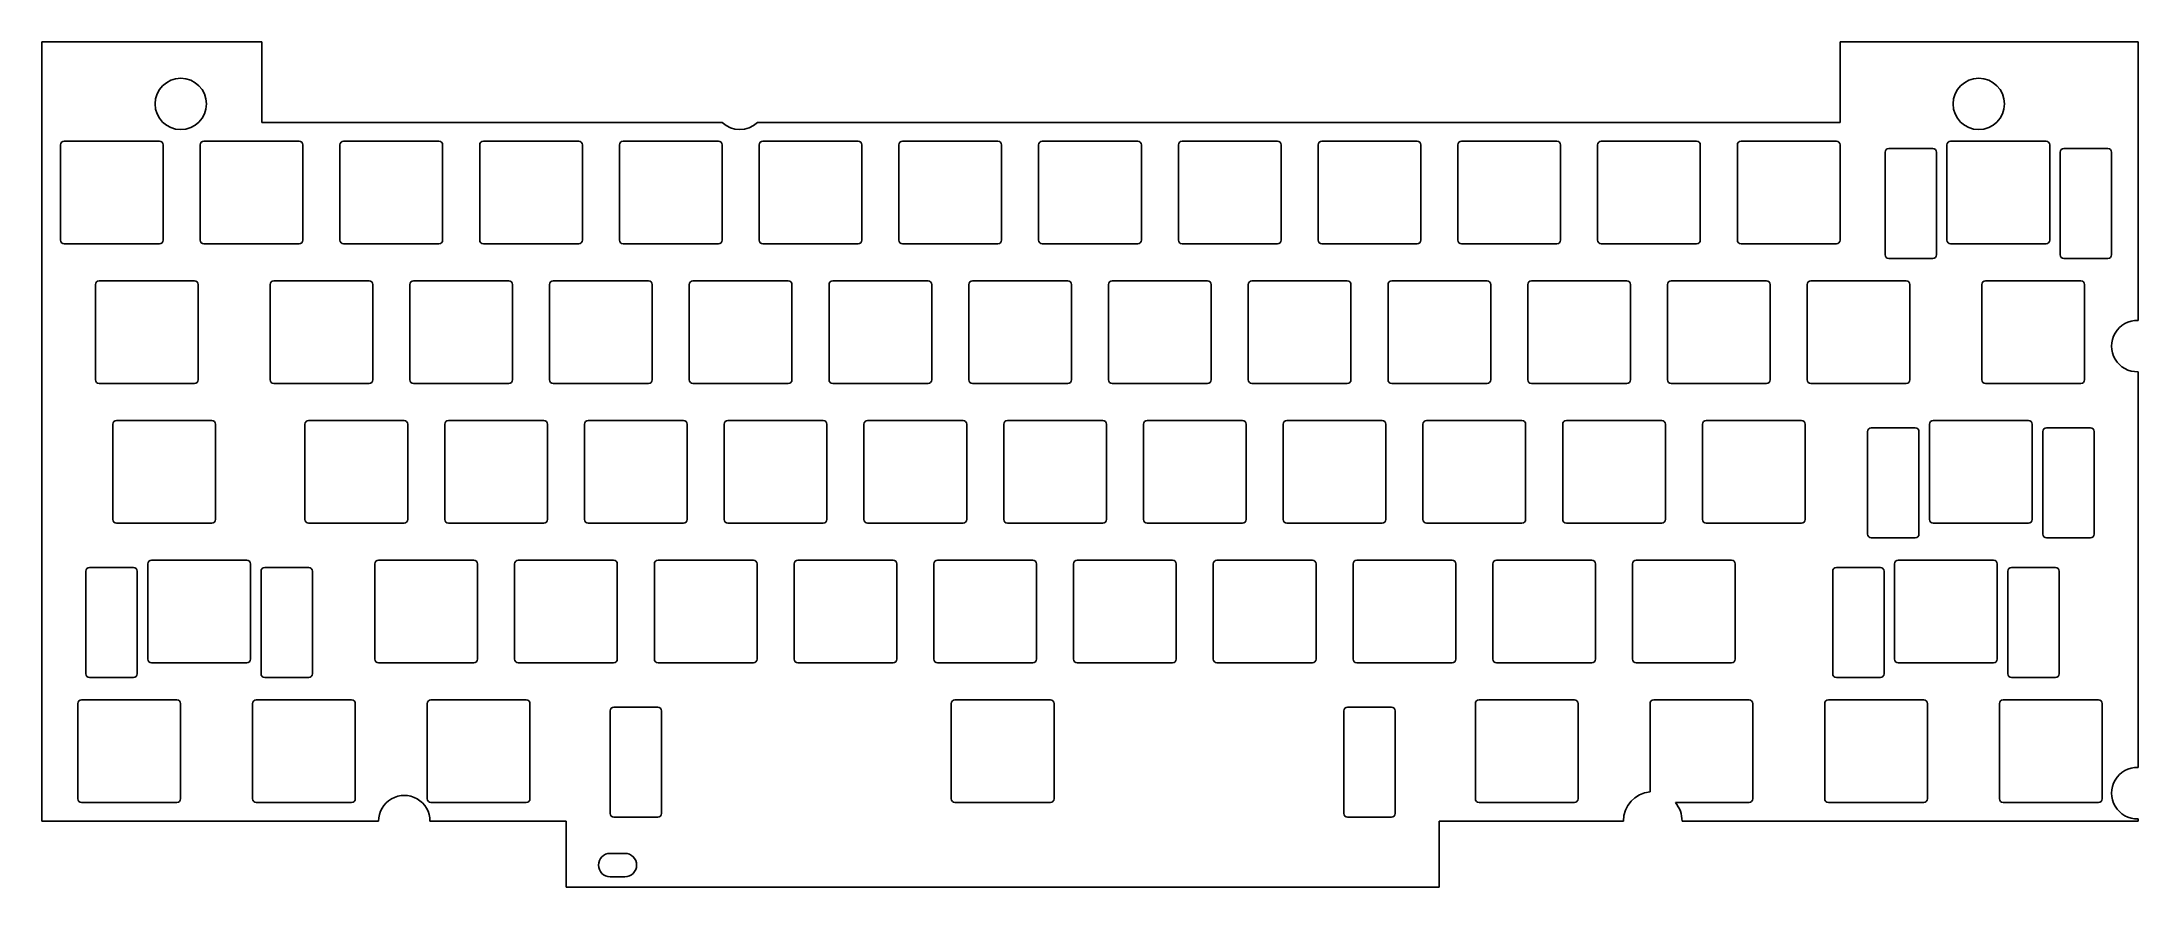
# Model space of a CAD drawing. Header units: millimetres. Extents: x 0 to 286, y -9 to 106.
import ezdxf

# ---------------------------------------------------------------- set-up
doc = ezdxf.new("R2010")
doc.units = ezdxf.units.MM

msp = doc.modelspace()

# ---------------------------------------------------------------- linework, layer by layer
at = {"color": 7, "linetype": 'Continuous', "lineweight": 25}
for p, q in [((30, 106.25), (0, 106.25)), ((0, 106.25), (0, 0)), ((30, 95.25), (30, 106.25)), ((245.125, 106.25), (245.125, 95.25)), ((285.75, 106.25), (245.125, 106.25)), ((285.75, 68.26771), (285.75, 106.25)), ((92.71501, 95.25), (30, 95.25)), ((245.125, 95.25), (97.53096, 95.25)), ((2.525, 92.225), (2.525, 79.225)), ((16.025, 92.725), (3.025, 92.725)), ((16.525, 79.225), (16.525, 92.225)), ((21.575, 92.225), (21.575, 79.225)), ((35.075, 92.725), (22.075, 92.725)), ((35.575, 79.225), (35.575, 92.225)), ((40.625, 92.225), (40.625, 79.225)), ((54.125, 92.725), (41.125, 92.725)), ((54.625, 79.225), (54.625, 92.225)), ((59.675, 92.225), (59.675, 79.225)), ((73.175, 92.725), (60.175, 92.725)), ((73.675, 79.225), (73.675, 92.225)), ((78.725, 92.225), (78.725, 79.225)), ((92.225, 92.725), (79.225, 92.725)), ((92.725, 79.225), (92.725, 92.225)), ((97.775, 92.225), (97.775, 79.225)), ((111.275, 92.725), (98.275, 92.725)), ((111.775, 79.225), (111.775, 92.225)), ((116.825, 92.225), (116.825, 79.225)), ((130.325, 92.725), (117.325, 92.725)), ((130.825, 79.225), (130.825, 92.225)), ((135.875, 92.225), (135.875, 79.225)), ((149.375, 92.725), (136.375, 92.725)), ((149.875, 79.225), (149.875, 92.225)), ((154.925, 92.225), (154.925, 79.225)), ((168.425, 92.725), (155.425, 92.725)), ((168.925, 79.225), (168.925, 92.225)), ((173.975, 92.225), (173.975, 79.225)), ((187.475, 92.725), (174.475, 92.725)), ((187.975, 79.225), (187.975, 92.225)), ((193.025, 92.225), (193.025, 79.225)), ((206.525, 92.725), (193.525, 92.725)), ((207.025, 79.225), (207.025, 92.225)), ((212.075, 92.225), (212.075, 79.225)), ((225.575, 92.725), (212.575, 92.725)), ((226.075, 79.225), (226.075, 92.225)), ((231.125, 92.225), (231.125, 79.225)), ((244.625, 92.725), (231.625, 92.725)), ((245.125, 79.225), (245.125, 92.225)), ((257.762, 91.725), (251.762, 91.725)), ((259.7, 92.225), (259.7, 79.225)), ((273.2, 92.725), (260.2, 92.725)), ((273.7, 79.225), (273.7, 92.225)), ((281.638, 91.725), (275.638, 91.725)), ((251.262, 91.225), (251.262, 77.225)), ((258.262, 77.225), (258.262, 91.225)), ((275.138, 91.225), (275.138, 77.225)), ((282.138, 77.225), (282.138, 91.225)), ((3.025, 78.725), (16.025, 78.725)), ((22.075, 78.725), (35.075, 78.725)), ((41.125, 78.725), (54.125, 78.725)), ((60.175, 78.725), (73.175, 78.725)), ((79.225, 78.725), (92.225, 78.725)), ((98.275, 78.725), (111.275, 78.725)), ((117.325, 78.725), (130.325, 78.725)), ((136.375, 78.725), (149.375, 78.725)), ((155.425, 78.725), (168.425, 78.725)), ((174.475, 78.725), (187.475, 78.725)), ((193.525, 78.725), (206.525, 78.725)), ((212.575, 78.725), (225.575, 78.725)), ((231.625, 78.725), (244.625, 78.725)), ((260.2, 78.725), (273.2, 78.725)), ((251.762, 76.725), (257.762, 76.725)), ((275.638, 76.725), (281.638, 76.725)), ((7.2875, 73.175), (7.2875, 60.175)), ((20.7875, 73.675), (7.7875, 73.675)), ((21.2875, 60.175), (21.2875, 73.175)), ((31.1, 73.175), (31.1, 60.175)), ((44.6, 73.675), (31.6, 73.675)), ((45.1, 60.175), (45.1, 73.175)), ((50.15, 73.175), (50.15, 60.175)), ((63.65, 73.675), (50.65, 73.675)), ((64.15, 60.175), (64.15, 73.175)), ((69.2, 73.175), (69.2, 60.175)), ((82.7, 73.675), (69.7, 73.675)), ((83.2, 60.175), (83.2, 73.175)), ((88.25, 73.175), (88.25, 60.175)), ((101.75, 73.675), (88.75, 73.675)), ((102.25, 60.175), (102.25, 73.175)), ((107.3, 73.175), (107.3, 60.175)), ((120.8, 73.675), (107.8, 73.675)), ((121.3, 60.175), (121.3, 73.175)), ((126.35, 73.175), (126.35, 60.175)), ((139.85, 73.675), (126.85, 73.675)), ((140.35, 60.175), (140.35, 73.175)), ((145.4, 73.175), (145.4, 60.175)), ((158.9, 73.675), (145.9, 73.675)), ((159.4, 60.175), (159.4, 73.175)), ((164.45, 73.175), (164.45, 60.175)), ((177.95, 73.675), (164.95, 73.675)), ((178.45, 60.175), (178.45, 73.175)), ((183.5, 73.175), (183.5, 60.175)), ((197, 73.675), (184, 73.675)), ((197.5, 60.175), (197.5, 73.175)), ((202.55, 73.175), (202.55, 60.175)), ((216.05, 73.675), (203.05, 73.675)), ((216.55, 60.175), (216.55, 73.175)), ((221.6, 73.175), (221.6, 60.175)), ((235.1, 73.675), (222.1, 73.675)), ((235.6, 60.175), (235.6, 73.175)), ((240.65, 73.175), (240.65, 60.175)), ((254.15, 73.675), (241.15, 73.675)), ((254.65, 60.175), (254.65, 73.175)), ((264.4625, 73.175), (264.4625, 60.175)), ((277.9625, 73.675), (264.9625, 73.675)), ((278.4625, 60.175), (278.4625, 73.175)), ((285.75, 7.30771), (285.75, 61.27232)), ((7.7875, 59.675), (20.7875, 59.675)), ((31.6, 59.675), (44.6, 59.675)), ((50.65, 59.675), (63.65, 59.675)), ((69.7, 59.675), (82.7, 59.675)), ((88.75, 59.675), (101.75, 59.675)), ((107.8, 59.675), (120.8, 59.675)), ((126.85, 59.675), (139.85, 59.675)), ((145.9, 59.675), (158.9, 59.675)), ((164.95, 59.675), (177.95, 59.675)), ((184, 59.675), (197, 59.675)), ((203.05, 59.675), (216.05, 59.675)), ((222.1, 59.675), (235.1, 59.675)), ((241.15, 59.675), (254.15, 59.675)), ((264.9625, 59.675), (277.9625, 59.675)), ((23.16875, 54.625), (10.16875, 54.625)), ((49.3625, 54.625), (36.3625, 54.625)), ((68.4125, 54.625), (55.4125, 54.625)), ((87.4625, 54.625), (74.4625, 54.625)), ((106.5125, 54.625), (93.5125, 54.625)), ((125.5625, 54.625), (112.5625, 54.625)), ((144.6125, 54.625), (131.6125, 54.625)), ((163.6625, 54.625), (150.6625, 54.625)), ((182.7125, 54.625), (169.7125, 54.625)), ((201.7625, 54.625), (188.7625, 54.625)), ((220.8125, 54.625), (207.8125, 54.625)), ((239.8625, 54.625), (226.8625, 54.625)), ((270.81875, 54.625), (257.81875, 54.625)), ((9.66875, 54.125), (9.66875, 41.125)), ((23.66875, 41.125), (23.66875, 54.125)), ((35.8625, 54.125), (35.8625, 41.125)), ((49.8625, 41.125), (49.8625, 54.125)), ((54.9125, 54.125), (54.9125, 41.125)), ((68.9125, 41.125), (68.9125, 54.125)), ((73.9625, 54.125), (73.9625, 41.125)), ((87.9625, 41.125), (87.9625, 54.125)), ((93.0125, 54.125), (93.0125, 41.125)), ((107.0125, 41.125), (107.0125, 54.125)), ((112.0625, 54.125), (112.0625, 41.125)), ((126.0625, 41.125), (126.0625, 54.125)), ((131.1125, 54.125), (131.1125, 41.125)), ((145.1125, 41.125), (145.1125, 54.125)), ((150.1625, 54.125), (150.1625, 41.125)), ((164.1625, 41.125), (164.1625, 54.125)), ((169.2125, 54.125), (169.2125, 41.125)), ((183.2125, 41.125), (183.2125, 54.125)), ((188.2625, 54.125), (188.2625, 41.125)), ((202.2625, 41.125), (202.2625, 54.125)), ((207.3125, 54.125), (207.3125, 41.125)), ((221.3125, 41.125), (221.3125, 54.125)), ((226.3625, 54.125), (226.3625, 41.125)), ((240.3625, 41.125), (240.3625, 54.125)), ((248.88075, 53.125), (248.88075, 39.125)), ((255.38075, 53.625), (249.38075, 53.625)), ((255.88075, 39.125), (255.88075, 53.125)), ((257.31875, 54.125), (257.31875, 41.125)), ((271.31875, 41.125), (271.31875, 54.125)), ((272.75675, 53.125), (272.75675, 39.125)), ((279.25675, 53.625), (273.25675, 53.625)), ((279.75675, 39.125), (279.75675, 53.125)), ((10.16875, 40.625), (23.16875, 40.625)), ((36.3625, 40.625), (49.3625, 40.625)), ((55.4125, 40.625), (68.4125, 40.625)), ((74.4625, 40.625), (87.4625, 40.625)), ((93.5125, 40.625), (106.5125, 40.625)), ((112.5625, 40.625), (125.5625, 40.625)), ((131.6125, 40.625), (144.6125, 40.625)), ((150.6625, 40.625), (163.6625, 40.625)), ((169.7125, 40.625), (182.7125, 40.625)), ((188.7625, 40.625), (201.7625, 40.625)), ((207.8125, 40.625), (220.8125, 40.625)), ((226.8625, 40.625), (239.8625, 40.625)), ((257.81875, 40.625), (270.81875, 40.625)), ((249.38075, 38.625), (255.38075, 38.625)), ((273.25675, 38.625), (279.25675, 38.625)), ((12.49325, 34.575), (6.49325, 34.575)), ((14.43125, 35.075), (14.43125, 22.075)), ((27.93125, 35.575), (14.93125, 35.575)), ((28.43125, 22.075), (28.43125, 35.075)), ((36.36925, 34.575), (30.36925, 34.575)), ((45.3875, 35.075), (45.3875, 22.075)), ((58.8875, 35.575), (45.8875, 35.575)), ((59.3875, 22.075), (59.3875, 35.075)), ((64.4375, 35.075), (64.4375, 22.075)), ((77.9375, 35.575), (64.9375, 35.575)), ((78.4375, 22.075), (78.4375, 35.075)), ((83.4875, 35.075), (83.4875, 22.075)), ((96.9875, 35.575), (83.9875, 35.575)), ((97.4875, 22.075), (97.4875, 35.075)), ((102.5375, 35.075), (102.5375, 22.075)), ((116.0375, 35.575), (103.0375, 35.575)), ((116.5375, 22.075), (116.5375, 35.075)), ((121.5875, 35.075), (121.5875, 22.075)), ((135.0875, 35.575), (122.0875, 35.575)), ((135.5875, 22.075), (135.5875, 35.075)), ((140.6375, 35.075), (140.6375, 22.075)), ((154.1375, 35.575), (141.1375, 35.575)), ((154.6375, 22.075), (154.6375, 35.075)), ((159.6875, 35.075), (159.6875, 22.075)), ((173.1875, 35.575), (160.1875, 35.575)), ((173.6875, 22.075), (173.6875, 35.075)), ((178.7375, 35.075), (178.7375, 22.075)), ((192.2375, 35.575), (179.2375, 35.575)), ((192.7375, 22.075), (192.7375, 35.075)), ((197.7875, 35.075), (197.7875, 22.075)), ((211.2875, 35.575), (198.2875, 35.575)), ((211.7875, 22.075), (211.7875, 35.075)), ((216.8375, 35.075), (216.8375, 22.075)), ((230.3375, 35.575), (217.3375, 35.575)), ((230.8375, 22.075), (230.8375, 35.075)), ((250.61825, 34.575), (244.61825, 34.575)), ((252.55625, 35.075), (252.55625, 22.075)), ((266.05625, 35.575), (253.05625, 35.575)), ((266.55625, 22.075), (266.55625, 35.075)), ((274.49425, 34.575), (268.49425, 34.575)), ((5.99325, 34.075), (5.99325, 20.075)), ((12.99325, 20.075), (12.99325, 34.075)), ((29.86925, 34.075), (29.86925, 20.075)), ((36.86925, 20.075), (36.86925, 34.075)), ((244.11825, 34.075), (244.11825, 20.075)), ((251.11825, 20.075), (251.11825, 34.075)), ((267.99425, 34.075), (267.99425, 20.075)), ((274.99425, 20.075), (274.99425, 34.075)), ((14.93125, 21.575), (27.93125, 21.575)), ((45.8875, 21.575), (58.8875, 21.575)), ((64.9375, 21.575), (77.9375, 21.575)), ((83.9875, 21.575), (96.9875, 21.575)), ((103.0375, 21.575), (116.0375, 21.575)), ((122.0875, 21.575), (135.0875, 21.575)), ((141.1375, 21.575), (154.1375, 21.575)), ((160.1875, 21.575), (173.1875, 21.575)), ((179.2375, 21.575), (192.2375, 21.575)), ((198.2875, 21.575), (211.2875, 21.575)), ((217.3375, 21.575), (230.3375, 21.575)), ((253.05625, 21.575), (266.05625, 21.575)), ((6.49325, 19.575), (12.49325, 19.575)), ((30.36925, 19.575), (36.36925, 19.575)), ((244.61825, 19.575), (250.61825, 19.575)), ((268.49425, 19.575), (274.49425, 19.575)), ((4.90625, 16.025), (4.90625, 3.025)), ((18.40625, 16.525), (5.40625, 16.525)), ((18.90625, 3.025), (18.90625, 16.025)), ((28.71875, 16.025), (28.71875, 3.025)), ((42.21875, 16.525), (29.21875, 16.525)), ((42.71875, 3.025), (42.71875, 16.025)), ((52.53125, 16.025), (52.53125, 3.025)), ((66.03125, 16.525), (53.03125, 16.525)), ((66.53125, 3.025), (66.53125, 16.025)), ((77.46875, 15.025), (77.46875, 1.025)), ((83.96875, 15.525), (77.96875, 15.525)), ((84.46875, 1.025), (84.46875, 15.025)), ((123.96875, 16.025), (123.96875, 3.025)), ((137.46875, 16.525), (124.46875, 16.525)), ((137.96875, 3.025), (137.96875, 16.025)), ((177.46875, 15.025), (177.46875, 1.025)), ((183.96875, 15.525), (177.96875, 15.525)), ((184.46875, 1.025), (184.46875, 15.025)), ((195.40625, 16.025), (195.40625, 3.025)), ((208.90625, 16.525), (195.90625, 16.525)), ((209.40625, 3.025), (209.40625, 16.025)), ((219.21875, 16.025), (219.21875, 3.98339)), ((232.71875, 16.525), (219.71875, 16.525)), ((233.21875, 3.025), (233.21875, 16.025)), ((243.03125, 16.025), (243.03125, 3.025)), ((256.53125, 16.525), (243.53125, 16.525)), ((257.03125, 3.025), (257.03125, 16.025)), ((266.84375, 16.025), (266.84375, 3.025)), ((280.34375, 16.525), (267.34375, 16.525)), ((280.84375, 3.025), (280.84375, 16.025)), ((0, 0), (45.90299, 0)), ((5.40625, 2.525), (18.40625, 2.525)), ((29.21875, 2.525), (42.21875, 2.525)), ((52.90299, 0), (71.46875, 0)), ((53.03125, 2.525), (66.03125, 2.525)), ((71.46875, 0), (71.46875, -9)), ((77.96875, 0.525), (83.96875, 0.525)), ((124.46875, 2.525), (137.46875, 2.525)), ((177.96875, 0.525), (183.96875, 0.525)), ((190.46875, -9), (190.46875, 0)), ((190.46875, 0), (215.58299, 0)), ((195.90625, 2.525), (208.90625, 2.525)), ((222.68532, 2.525), (232.71875, 2.525)), ((223.58299, 0), (285.75, 0)), ((243.53125, 2.525), (256.53125, 2.525)), ((267.34375, 2.525), (280.34375, 2.525)), ((285.75, 0), (285.75, 0.31232)), ((79.46875, -4.4), (77.46875, -4.4)), ((77.46875, -7.6), (79.46875, -7.6)), ((71.46875, -9), (190.46875, -9))]:
    msp.add_line(p, q, dxfattribs=at)
for centre in [(18.92299, 97.79001), (264.03299, 97.79001)]:
    msp.add_circle(centre, 3.5, dxfattribs=at)
for centre, radius, start, end in [((95.12299, 97.79001), 3.5, 226.5285717, 313.4714283), ((3.025, 92.225), 0.5, 90, 180), ((16.025, 92.225), 0.5, 0, 90), ((22.075, 92.225), 0.5, 90, 180), ((35.075, 92.225), 0.5, 0, 90), ((41.125, 92.225), 0.5, 90, 180), ((54.125, 92.225), 0.5, 0, 90), ((60.175, 92.225), 0.5, 90, 180), ((73.175, 92.225), 0.5, 0, 90), ((79.225, 92.225), 0.5, 90, 180), ((92.225, 92.225), 0.5, 0, 90), ((98.275, 92.225), 0.5, 90, 180), ((111.275, 92.225), 0.5, 0, 90), ((117.325, 92.225), 0.5, 90, 180), ((130.325, 92.225), 0.5, 0, 90), ((136.375, 92.225), 0.5, 90, 180), ((149.375, 92.225), 0.5, 0, 90), ((155.425, 92.225), 0.5, 90, 180), ((168.425, 92.225), 0.5, 0, 90), ((174.475, 92.225), 0.5, 90, 180), ((187.475, 92.225), 0.5, 0, 90), ((193.525, 92.225), 0.5, 90, 180), ((206.525, 92.225), 0.5, 0, 90), ((212.575, 92.225), 0.5, 90, 180), ((225.575, 92.225), 0.5, 0, 90), ((231.625, 92.225), 0.5, 90, 180), ((244.625, 92.225), 0.5, 0, 90), ((251.762, 91.225), 0.5, 90, 180), ((257.762, 91.225), 0.5, 0, 90), ((260.2, 92.225), 0.5, 90, 180), ((273.2, 92.225), 0.5, 0, 90), ((275.638, 91.225), 0.5, 90, 180), ((281.638, 91.225), 0.5, 0, 90), ((3.025, 79.225), 0.5, 180, 270), ((16.025, 79.225), 0.5, 270, 0), ((22.075, 79.225), 0.5, 180, 270), ((35.075, 79.225), 0.5, 270, 0), ((41.125, 79.225), 0.5, 180, 270), ((54.125, 79.225), 0.5, 270, 0), ((60.175, 79.225), 0.5, 180, 270), ((73.175, 79.225), 0.5, 270, 0), ((79.225, 79.225), 0.5, 180, 270), ((92.225, 79.225), 0.5, 270, 0), ((98.275, 79.225), 0.5, 180, 270), ((111.275, 79.225), 0.5, 270, 0), ((117.325, 79.225), 0.5, 180, 270), ((130.325, 79.225), 0.5, 270, 0), ((136.375, 79.225), 0.5, 180, 270), ((149.375, 79.225), 0.5, 270, 0), ((155.425, 79.225), 0.5, 180, 270), ((168.425, 79.225), 0.5, 270, 0), ((174.475, 79.225), 0.5, 180, 270), ((187.475, 79.225), 0.5, 270, 0), ((193.525, 79.225), 0.5, 180, 270), ((206.525, 79.225), 0.5, 270, 0), ((212.575, 79.225), 0.5, 180, 270), ((225.575, 79.225), 0.5, 270, 0), ((231.625, 79.225), 0.5, 180, 270), ((244.625, 79.225), 0.5, 270, 0), ((251.762, 77.225), 0.5, 180, 270), ((257.762, 77.225), 0.5, 270, 0), ((260.2, 79.225), 0.5, 180, 270), ((273.2, 79.225), 0.5, 270, 0), ((275.638, 77.225), 0.5, 180, 270), ((281.638, 77.225), 0.5, 270, 0), ((7.7875, 73.175), 0.5, 90, 180), ((20.7875, 73.175), 0.5, 0, 90), ((31.6, 73.175), 0.5, 90, 180), ((44.6, 73.175), 0.5, 0, 90), ((50.65, 73.175), 0.5, 90, 180), ((63.65, 73.175), 0.5, 0, 90), ((69.7, 73.175), 0.5, 90, 180), ((82.7, 73.175), 0.5, 0, 90), ((88.75, 73.175), 0.5, 90, 180), ((101.75, 73.175), 0.5, 0, 90), ((107.8, 73.175), 0.5, 90, 180), ((120.8, 73.175), 0.5, 0, 90), ((126.85, 73.175), 0.5, 90, 180), ((139.85, 73.175), 0.5, 0, 90), ((145.9, 73.175), 0.5, 90, 180), ((158.9, 73.175), 0.5, 0, 90), ((164.95, 73.175), 0.5, 90, 180), ((177.95, 73.175), 0.5, 0, 90), ((184, 73.175), 0.5, 90, 180), ((197, 73.175), 0.5, 0, 90), ((203.05, 73.175), 0.5, 90, 180), ((216.05, 73.175), 0.5, 0, 90), ((222.1, 73.175), 0.5, 90, 180), ((235.1, 73.175), 0.5, 0, 90), ((241.15, 73.175), 0.5, 90, 180), ((254.15, 73.175), 0.5, 0, 90), ((264.9625, 73.175), 0.5, 90, 180), ((277.9625, 73.175), 0.5, 0, 90), ((285.62299, 64.77001), 3.5, 87.9203385, 272.0796615), ((7.7875, 60.175), 0.5, 180, 270), ((20.7875, 60.175), 0.5, 270, 0), ((31.6, 60.175), 0.5, 180, 270), ((44.6, 60.175), 0.5, 270, 0), ((50.65, 60.175), 0.5, 180, 270), ((63.65, 60.175), 0.5, 270, 0), ((69.7, 60.175), 0.5, 180, 270), ((82.7, 60.175), 0.5, 270, 0), ((88.75, 60.175), 0.5, 180, 270), ((101.75, 60.175), 0.5, 270, 0), ((107.8, 60.175), 0.5, 180, 270), ((120.8, 60.175), 0.5, 270, 0), ((126.85, 60.175), 0.5, 180, 270), ((139.85, 60.175), 0.5, 270, 0), ((145.9, 60.175), 0.5, 180, 270), ((158.9, 60.175), 0.5, 270, 0), ((164.95, 60.175), 0.5, 180, 270), ((177.95, 60.175), 0.5, 270, 0), ((184, 60.175), 0.5, 180, 270), ((197, 60.175), 0.5, 270, 0), ((203.05, 60.175), 0.5, 180, 270), ((216.05, 60.175), 0.5, 270, 0), ((222.1, 60.175), 0.5, 180, 270), ((235.1, 60.175), 0.5, 270, 0), ((241.15, 60.175), 0.5, 180, 270), ((254.15, 60.175), 0.5, 270, 0), ((264.9625, 60.175), 0.5, 180, 270), ((277.9625, 60.175), 0.5, 270, 0), ((10.16875, 54.125), 0.5, 90, 180), ((23.16875, 54.125), 0.5, 0, 90), ((36.3625, 54.125), 0.5, 90, 180), ((49.3625, 54.125), 0.5, 0, 90), ((55.4125, 54.125), 0.5, 90, 180), ((68.4125, 54.125), 0.5, 0, 90), ((74.4625, 54.125), 0.5, 90, 180), ((87.4625, 54.125), 0.5, 0, 90), ((93.5125, 54.125), 0.5, 90, 180), ((106.5125, 54.125), 0.5, 0, 90), ((112.5625, 54.125), 0.5, 90, 180), ((125.5625, 54.125), 0.5, 0, 90), ((131.6125, 54.125), 0.5, 90, 180), ((144.6125, 54.125), 0.5, 0, 90), ((150.6625, 54.125), 0.5, 90, 180), ((163.6625, 54.125), 0.5, 0, 90), ((169.7125, 54.125), 0.5, 90, 180), ((182.7125, 54.125), 0.5, 0, 90), ((188.7625, 54.125), 0.5, 90, 180), ((201.7625, 54.125), 0.5, 0, 90), ((207.8125, 54.125), 0.5, 90, 180), ((220.8125, 54.125), 0.5, 0, 90), ((226.8625, 54.125), 0.5, 90, 180), ((239.8625, 54.125), 0.5, 0, 90), ((257.81875, 54.125), 0.5, 90, 180), ((270.81875, 54.125), 0.5, 0, 90), ((249.38075, 53.125), 0.5, 90, 180), ((255.38075, 53.125), 0.5, 0, 90), ((273.25675, 53.125), 0.5, 90, 180), ((279.25675, 53.125), 0.5, 0, 90), ((10.16875, 41.125), 0.5, 180, 270), ((23.16875, 41.125), 0.5, 270, 0), ((36.3625, 41.125), 0.5, 180, 270), ((49.3625, 41.125), 0.5, 270, 0), ((55.4125, 41.125), 0.5, 180, 270), ((68.4125, 41.125), 0.5, 270, 0), ((74.4625, 41.125), 0.5, 180, 270), ((87.4625, 41.125), 0.5, 270, 0), ((93.5125, 41.125), 0.5, 180, 270), ((106.5125, 41.125), 0.5, 270, 0), ((112.5625, 41.125), 0.5, 180, 270), ((125.5625, 41.125), 0.5, 270, 0), ((131.6125, 41.125), 0.5, 180, 270), ((144.6125, 41.125), 0.5, 270, 0), ((150.6625, 41.125), 0.5, 180, 270), ((163.6625, 41.125), 0.5, 270, 0), ((169.7125, 41.125), 0.5, 180, 270), ((182.7125, 41.125), 0.5, 270, 0), ((188.7625, 41.125), 0.5, 180, 270), ((201.7625, 41.125), 0.5, 270, 0), ((207.8125, 41.125), 0.5, 180, 270), ((220.8125, 41.125), 0.5, 270, 0), ((226.8625, 41.125), 0.5, 180, 270), ((239.8625, 41.125), 0.5, 270, 0), ((257.81875, 41.125), 0.5, 180, 270), ((270.81875, 41.125), 0.5, 270, 0), ((249.38075, 39.125), 0.5, 180, 270), ((255.38075, 39.125), 0.5, 270, 0), ((273.25675, 39.125), 0.5, 180, 270), ((279.25675, 39.125), 0.5, 270, 0), ((6.49325, 34.075), 0.5, 90, 180), ((12.49325, 34.075), 0.5, 0, 90), ((14.93125, 35.075), 0.5, 90, 180), ((27.93125, 35.075), 0.5, 0, 90), ((30.36925, 34.075), 0.5, 90, 180), ((36.36925, 34.075), 0.5, 0, 90), ((45.8875, 35.075), 0.5, 90, 180), ((58.8875, 35.075), 0.5, 0, 90), ((64.9375, 35.075), 0.5, 90, 180), ((77.9375, 35.075), 0.5, 0, 90), ((83.9875, 35.075), 0.5, 90, 180), ((96.9875, 35.075), 0.5, 0, 90), ((103.0375, 35.075), 0.5, 90, 180), ((116.0375, 35.075), 0.5, 0, 90), ((122.0875, 35.075), 0.5, 90, 180), ((135.0875, 35.075), 0.5, 0, 90), ((141.1375, 35.075), 0.5, 90, 180), ((154.1375, 35.075), 0.5, 0, 90), ((160.1875, 35.075), 0.5, 90, 180), ((173.1875, 35.075), 0.5, 0, 90), ((179.2375, 35.075), 0.5, 90, 180), ((192.2375, 35.075), 0.5, 0, 90), ((198.2875, 35.075), 0.5, 90, 180), ((211.2875, 35.075), 0.5, 0, 90), ((217.3375, 35.075), 0.5, 90, 180), ((230.3375, 35.075), 0.5, 0, 90), ((244.61825, 34.075), 0.5, 90, 180), ((250.61825, 34.075), 0.5, 0, 90), ((253.05625, 35.075), 0.5, 90, 180), ((266.05625, 35.075), 0.5, 0, 90), ((268.49425, 34.075), 0.5, 90, 180), ((274.49425, 34.075), 0.5, 0, 90), ((6.49325, 20.075), 0.5, 180, 270), ((12.49325, 20.075), 0.5, 270, 0), ((14.93125, 22.075), 0.5, 180, 270), ((27.93125, 22.075), 0.5, 270, 0), ((30.36925, 20.075), 0.5, 180, 270), ((36.36925, 20.075), 0.5, 270, 0), ((45.8875, 22.075), 0.5, 180, 270), ((58.8875, 22.075), 0.5, 270, 0), ((64.9375, 22.075), 0.5, 180, 270), ((77.9375, 22.075), 0.5, 270, 0), ((83.9875, 22.075), 0.5, 180, 270), ((96.9875, 22.075), 0.5, 270, 0), ((103.0375, 22.075), 0.5, 180, 270), ((116.0375, 22.075), 0.5, 270, 0), ((122.0875, 22.075), 0.5, 180, 270), ((135.0875, 22.075), 0.5, 270, 0), ((141.1375, 22.075), 0.5, 180, 270), ((154.1375, 22.075), 0.5, 270, 0), ((160.1875, 22.075), 0.5, 180, 270), ((173.1875, 22.075), 0.5, 270, 0), ((179.2375, 22.075), 0.5, 180, 270), ((192.2375, 22.075), 0.5, 270, 0), ((198.2875, 22.075), 0.5, 180, 270), ((211.2875, 22.075), 0.5, 270, 0), ((217.3375, 22.075), 0.5, 180, 270), ((230.3375, 22.075), 0.5, 270, 0), ((244.61825, 20.075), 0.5, 180, 270), ((250.61825, 20.075), 0.5, 270, 0), ((253.05625, 22.075), 0.5, 180, 270), ((266.05625, 22.075), 0.5, 270, 0), ((268.49425, 20.075), 0.5, 180, 270), ((274.49425, 20.075), 0.5, 270, 0), ((5.40625, 16.025), 0.5, 90, 180), ((18.40625, 16.025), 0.5, 0, 90), ((29.21875, 16.025), 0.5, 90, 180), ((42.21875, 16.025), 0.5, 0, 90), ((53.03125, 16.025), 0.5, 90, 180), ((66.03125, 16.025), 0.5, 0, 90), ((77.96875, 15.025), 0.5, 90, 180), ((83.96875, 15.025), 0.5, 0, 90), ((124.46875, 16.025), 0.5, 90, 180), ((137.46875, 16.025), 0.5, 0, 90), ((177.96875, 15.025), 0.5, 90, 180), ((183.96875, 15.025), 0.5, 0, 90), ((195.90625, 16.025), 0.5, 90, 180), ((208.90625, 16.025), 0.5, 0, 90), ((219.71875, 16.025), 0.5, 90, 180), ((232.71875, 16.025), 0.5, 0, 90), ((243.53125, 16.025), 0.5, 90, 180), ((256.53125, 16.025), 0.5, 0, 90), ((267.34375, 16.025), 0.5, 90, 180), ((280.34375, 16.025), 0.5, 0, 90), ((285.62299, 3.81001), 3.5, 87.9203385, 272.0796615), ((5.40625, 3.025), 0.5, 180, 270), ((18.40625, 3.025), 0.5, 270, 0), ((29.21875, 3.025), 0.5, 180, 270), ((42.21875, 3.025), 0.5, 270, 0), ((49.40299, 0.00001), 3.5, 359.9998134, 180.0001866), ((53.03125, 3.025), 0.5, 180, 270), ((66.03125, 3.025), 0.5, 270, 0), ((124.46875, 3.025), 0.5, 180, 270), ((137.46875, 3.025), 0.5, 270, 0), ((195.90625, 3.025), 0.5, 180, 270), ((208.90625, 3.025), 0.5, 270, 0), ((219.58299, 0.00001), 4, 95.2245709, 180.0001633), ((232.71875, 3.025), 0.5, 270, 0), ((243.53125, 3.025), 0.5, 180, 270), ((256.53125, 3.025), 0.5, 270, 0), ((267.34375, 3.025), 0.5, 180, 270), ((280.34375, 3.025), 0.5, 270, 0), ((77.96875, 1.025), 0.5, 180, 270), ((83.96875, 1.025), 0.5, 270, 0), ((177.96875, 1.025), 0.5, 180, 270), ((183.96875, 1.025), 0.5, 270, 0), ((219.58299, 0.00001), 4, 359.9998367, 39.1421951), ((77.46875, -6), 1.6, 90, 270), ((79.46875, -6), 1.6, 270, 90)]:
    msp.add_arc(centre, radius, start, end, dxfattribs=at)

doc.saveas('drawing.dxf')
